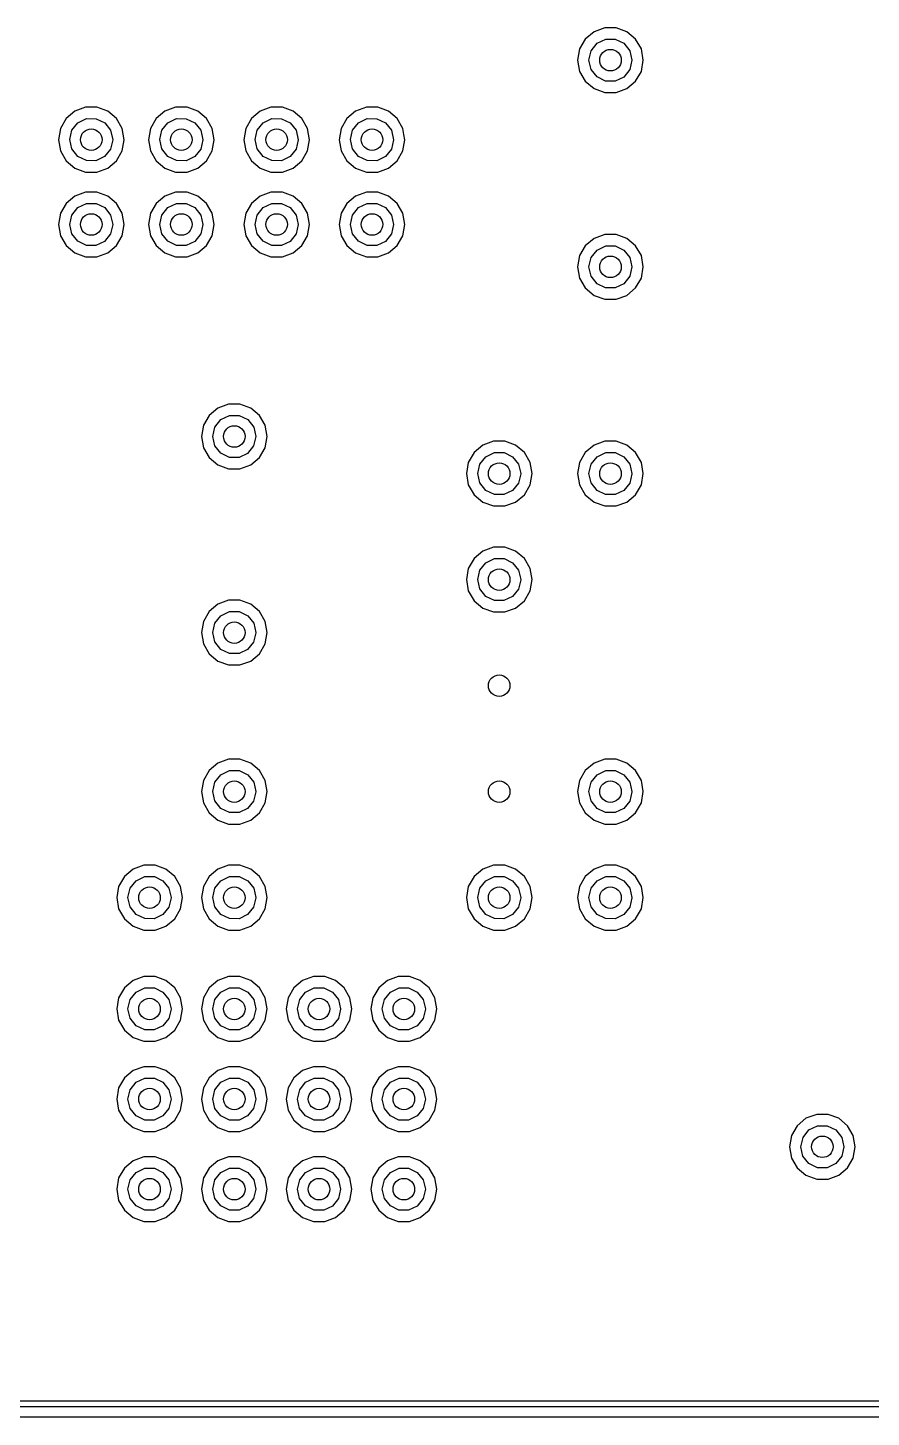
# Model space of a CAD drawing. Extents: x 2.01 to 4.77, y -4.11 to -1.35.
# Drawn here: x 4.179 to 4.493, y -4.112 to -3.596 of the extents above; entities that cross this region are included whole.
import ezdxf

# ---------------------------------------------------------------- set-up
doc = ezdxf.new("R2010")
doc.units = 0
doc.header["$MEASUREMENT"] = 0
doc.layers.add('BLACK', color=7, linetype='CONTINUOUS')

msp = doc.modelspace()

# ---------------------------------------------------------------- linework, layer by layer
at = {"layer": 'BLACK', "linetype": 'CONTINUOUS'}
for p, q in [((4.39355, -3.59625), (4.38957, -3.5977)), ((4.39779, -3.59625), (4.39355, -3.59625)), ((4.40177, -3.5977), (4.39779, -3.59625)), ((4.38632, -3.60042), (4.3842, -3.60409)), ((4.38957, -3.5977), (4.38632, -3.60042)), ((4.39069, -3.60201), (4.3939, -3.60047)), ((4.3939, -3.60047), (4.39746, -3.60047)), ((4.39746, -3.60047), (4.40066, -3.60202)), ((4.40502, -3.60042), (4.40177, -3.5977)), ((4.40714, -3.60409), (4.40502, -3.60042)), ((4.3842, -3.60409), (4.38346, -3.60827)), ((4.38767, -3.60825), (4.38847, -3.60479)), ((4.38847, -3.60479), (4.39069, -3.60201)), ((4.40066, -3.60202), (4.40288, -3.6048)), ((4.40288, -3.6048), (4.40367, -3.60827)), ((4.40787, -3.60827), (4.40714, -3.60409)), ((4.38346, -3.60827), (4.3842, -3.61244)), ((4.38845, -3.61172), (4.38767, -3.60825)), ((4.39067, -3.61451), (4.38845, -3.61172)), ((4.40287, -3.61176), (4.40064, -3.61454)), ((4.40367, -3.6083), (4.40287, -3.61176)), ((4.40367, -3.60827), (4.40367, -3.6083)), ((4.40714, -3.61244), (4.40787, -3.60827)), ((4.3842, -3.61244), (4.38632, -3.61611)), ((4.38632, -3.61611), (4.38957, -3.61884)), ((4.39387, -3.61606), (4.39067, -3.61451)), ((4.39743, -3.61607), (4.39387, -3.61606)), ((4.40064, -3.61454), (4.39743, -3.61607)), ((4.40177, -3.61884), (4.40502, -3.61611)), ((4.40502, -3.61611), (4.40714, -3.61244)), ((4.38957, -3.61884), (4.39355, -3.62029)), ((4.39355, -3.62029), (4.39779, -3.62029)), ((4.39779, -3.62029), (4.40177, -3.61884)), ((4.19665, -3.62723), (4.19341, -3.62995)), ((4.20064, -3.62578), (4.19665, -3.62723)), ((4.20488, -3.62578), (4.20064, -3.62578)), ((4.20886, -3.62723), (4.20488, -3.62578)), ((4.21211, -3.62995), (4.20886, -3.62723)), ((4.23012, -3.62723), (4.22687, -3.62995)), ((4.2341, -3.62578), (4.23012, -3.62723)), ((4.23834, -3.62578), (4.2341, -3.62578)), ((4.24232, -3.62723), (4.23834, -3.62578)), ((4.24557, -3.62995), (4.24232, -3.62723)), ((4.26555, -3.62723), (4.2623, -3.62995)), ((4.26953, -3.62578), (4.26555, -3.62723)), ((4.27377, -3.62578), (4.26953, -3.62578)), ((4.27776, -3.62723), (4.27377, -3.62578)), ((4.281, -3.62995), (4.27776, -3.62723)), ((4.30098, -3.62723), (4.29774, -3.62995)), ((4.30497, -3.62578), (4.30098, -3.62723)), ((4.30921, -3.62578), (4.30497, -3.62578)), ((4.31319, -3.62723), (4.30921, -3.62578)), ((4.31644, -3.62995), (4.31319, -3.62723)), ((4.19341, -3.62995), (4.19129, -3.63362)), ((4.19555, -3.63431), (4.19778, -3.63153)), ((4.19778, -3.63153), (4.20098, -3.62999)), ((4.20098, -3.62999), (4.20454, -3.63)), ((4.20454, -3.63), (4.20775, -3.63154)), ((4.20775, -3.63154), (4.20996, -3.63433)), ((4.21422, -3.63362), (4.21211, -3.62995)), ((4.22687, -3.62995), (4.22475, -3.63362)), ((4.22902, -3.63431), (4.23124, -3.63153)), ((4.23124, -3.63153), (4.23445, -3.62999)), ((4.23445, -3.62999), (4.23801, -3.63)), ((4.23801, -3.63), (4.24121, -3.63154)), ((4.24121, -3.63154), (4.24343, -3.63433)), ((4.24769, -3.63362), (4.24557, -3.62995)), ((4.2623, -3.62995), (4.26018, -3.63362)), ((4.26445, -3.63431), (4.26667, -3.63153)), ((4.26667, -3.63153), (4.26988, -3.62999)), ((4.26988, -3.62999), (4.27344, -3.63)), ((4.27344, -3.63), (4.27664, -3.63154)), ((4.27664, -3.63154), (4.27886, -3.63433)), ((4.28312, -3.63362), (4.281, -3.62995)), ((4.29774, -3.62995), (4.29562, -3.63362)), ((4.29988, -3.63431), (4.30211, -3.63153)), ((4.30211, -3.63153), (4.30531, -3.62999)), ((4.30531, -3.62999), (4.30887, -3.63)), ((4.30887, -3.63), (4.31208, -3.63154)), ((4.31208, -3.63154), (4.3143, -3.63433)), ((4.31856, -3.63362), (4.31644, -3.62995)), ((4.19129, -3.63362), (4.19055, -3.6378)), ((4.19476, -3.63778), (4.19555, -3.63431)), ((4.20996, -3.63433), (4.21076, -3.6378)), ((4.21496, -3.6378), (4.21422, -3.63362)), ((4.22475, -3.63362), (4.22402, -3.6378)), ((4.22822, -3.63778), (4.22902, -3.63431)), ((4.24343, -3.63433), (4.24422, -3.6378)), ((4.24843, -3.6378), (4.24769, -3.63362)), ((4.26018, -3.63362), (4.25945, -3.6378)), ((4.26365, -3.63778), (4.26445, -3.63431)), ((4.27886, -3.63433), (4.27965, -3.6378)), ((4.28386, -3.6378), (4.28312, -3.63362)), ((4.29562, -3.63362), (4.29488, -3.6378)), ((4.29909, -3.63778), (4.29988, -3.63431)), ((4.3143, -3.63433), (4.31509, -3.6378)), ((4.31894, -3.63583), (4.31856, -3.63362)), ((4.31929, -3.6378), (4.31894, -3.63583)), ((4.19055, -3.6378), (4.19129, -3.64197)), ((4.19129, -3.64197), (4.19341, -3.64564)), ((4.19554, -3.64125), (4.19476, -3.63778)), ((4.19775, -3.64404), (4.19554, -3.64125)), ((4.20995, -3.64129), (4.20773, -3.64406)), ((4.21076, -3.63782), (4.20995, -3.64129)), ((4.21076, -3.6378), (4.21076, -3.63782)), ((4.21211, -3.64564), (4.21422, -3.64197)), ((4.21422, -3.64197), (4.21496, -3.6378)), ((4.22402, -3.6378), (4.22475, -3.64197)), ((4.22475, -3.64197), (4.22687, -3.64564)), ((4.22901, -3.64125), (4.22822, -3.63778)), ((4.23122, -3.64404), (4.22901, -3.64125)), ((4.24342, -3.64129), (4.24119, -3.64406)), ((4.24422, -3.63782), (4.24342, -3.64129)), ((4.24422, -3.6378), (4.24422, -3.63782)), ((4.24557, -3.64564), (4.24769, -3.64197)), ((4.24769, -3.64197), (4.24843, -3.6378)), ((4.25945, -3.6378), (4.26018, -3.64197)), ((4.26018, -3.64197), (4.2623, -3.64564)), ((4.26444, -3.64125), (4.26365, -3.63778)), ((4.26665, -3.64404), (4.26444, -3.64125)), ((4.27885, -3.64129), (4.27662, -3.64406)), ((4.27965, -3.63782), (4.27885, -3.64129)), ((4.27965, -3.6378), (4.27965, -3.63782)), ((4.281, -3.64564), (4.28312, -3.64197)), ((4.28312, -3.64197), (4.28386, -3.6378)), ((4.29488, -3.6378), (4.29562, -3.64197)), ((4.29562, -3.64197), (4.29774, -3.64564)), ((4.29987, -3.64125), (4.29909, -3.63778)), ((4.30208, -3.64404), (4.29987, -3.64125)), ((4.31428, -3.64129), (4.31206, -3.64406)), ((4.31509, -3.63782), (4.31428, -3.64129)), ((4.31509, -3.6378), (4.31509, -3.63782)), ((4.31644, -3.64564), (4.31856, -3.64197)), ((4.31856, -3.64197), (4.31929, -3.6378)), ((4.19341, -3.64564), (4.19665, -3.64837)), ((4.20096, -3.64559), (4.19775, -3.64404)), ((4.20451, -3.6456), (4.20096, -3.64559)), ((4.20773, -3.64406), (4.20451, -3.6456)), ((4.20886, -3.64837), (4.21211, -3.64564)), ((4.22687, -3.64564), (4.23012, -3.64837)), ((4.23442, -3.64559), (4.23122, -3.64404)), ((4.23798, -3.6456), (4.23442, -3.64559)), ((4.24119, -3.64406), (4.23798, -3.6456)), ((4.24232, -3.64837), (4.24557, -3.64564)), ((4.2623, -3.64564), (4.26555, -3.64837)), ((4.26985, -3.64559), (4.26665, -3.64404)), ((4.27341, -3.6456), (4.26985, -3.64559)), ((4.27662, -3.64406), (4.27341, -3.6456)), ((4.27776, -3.64837), (4.281, -3.64564)), ((4.29774, -3.64564), (4.30098, -3.64837)), ((4.30529, -3.64559), (4.30208, -3.64404)), ((4.30885, -3.6456), (4.30529, -3.64559)), ((4.31206, -3.64406), (4.30885, -3.6456)), ((4.31319, -3.64837), (4.31644, -3.64564)), ((4.19665, -3.64837), (4.20064, -3.64981)), ((4.20064, -3.64981), (4.20488, -3.64981)), ((4.20488, -3.64981), (4.20886, -3.64837)), ((4.23012, -3.64837), (4.2341, -3.64981)), ((4.2341, -3.64981), (4.23834, -3.64981)), ((4.23834, -3.64981), (4.24232, -3.64837)), ((4.26555, -3.64837), (4.26953, -3.64981)), ((4.26953, -3.64981), (4.27377, -3.64981)), ((4.27377, -3.64981), (4.27776, -3.64837)), ((4.30098, -3.64837), (4.30497, -3.64981)), ((4.30497, -3.64981), (4.30921, -3.64981)), ((4.30921, -3.64981), (4.31319, -3.64837)), ((4.20064, -3.65727), (4.19665, -3.65872)), ((4.20488, -3.65727), (4.20064, -3.65727)), ((4.20886, -3.65872), (4.20488, -3.65727)), ((4.2341, -3.65727), (4.23012, -3.65872)), ((4.23834, -3.65727), (4.2341, -3.65727)), ((4.24232, -3.65872), (4.23834, -3.65727)), ((4.26953, -3.65727), (4.26555, -3.65872)), ((4.27377, -3.65727), (4.26953, -3.65727)), ((4.27776, -3.65872), (4.27377, -3.65727)), ((4.30497, -3.65727), (4.30098, -3.65872)), ((4.30921, -3.65727), (4.30497, -3.65727)), ((4.31319, -3.65872), (4.30921, -3.65727)), ((4.19341, -3.66145), (4.19129, -3.66512)), ((4.19665, -3.65872), (4.19341, -3.66145)), ((4.19555, -3.66581), (4.19778, -3.66303)), ((4.19778, -3.66303), (4.20098, -3.66149)), ((4.20098, -3.66149), (4.20454, -3.66149)), ((4.20454, -3.66149), (4.20775, -3.66304)), ((4.20775, -3.66304), (4.20996, -3.66582)), ((4.21211, -3.66145), (4.20886, -3.65872)), ((4.21422, -3.66512), (4.21211, -3.66145)), ((4.22687, -3.66145), (4.22475, -3.66512)), ((4.23012, -3.65872), (4.22687, -3.66145)), ((4.22902, -3.66581), (4.23124, -3.66303)), ((4.23124, -3.66303), (4.23445, -3.66149)), ((4.23445, -3.66149), (4.23801, -3.66149)), ((4.23801, -3.66149), (4.24121, -3.66304)), ((4.24121, -3.66304), (4.24343, -3.66582)), ((4.24557, -3.66145), (4.24232, -3.65872)), ((4.24769, -3.66512), (4.24557, -3.66145)), ((4.2623, -3.66145), (4.26018, -3.66512)), ((4.26555, -3.65872), (4.2623, -3.66145)), ((4.26445, -3.66581), (4.26667, -3.66303)), ((4.26667, -3.66303), (4.26988, -3.66149)), ((4.26988, -3.66149), (4.27344, -3.66149)), ((4.27344, -3.66149), (4.27664, -3.66304)), ((4.27664, -3.66304), (4.27886, -3.66582)), ((4.281, -3.66145), (4.27776, -3.65872)), ((4.28312, -3.66512), (4.281, -3.66145)), ((4.29774, -3.66145), (4.29562, -3.66512)), ((4.30098, -3.65872), (4.29774, -3.66145)), ((4.29988, -3.66581), (4.30211, -3.66303)), ((4.30211, -3.66303), (4.30531, -3.66149)), ((4.30531, -3.66149), (4.30887, -3.66149)), ((4.30887, -3.66149), (4.31208, -3.66304)), ((4.31208, -3.66304), (4.3143, -3.66582)), ((4.31644, -3.66145), (4.31319, -3.65872)), ((4.31856, -3.66512), (4.31644, -3.66145)), ((4.19129, -3.66512), (4.19055, -3.66929)), ((4.19476, -3.66928), (4.19555, -3.66581)), ((4.20996, -3.66582), (4.21076, -3.66929)), ((4.21496, -3.66929), (4.21422, -3.66512)), ((4.22475, -3.66512), (4.22402, -3.66929)), ((4.22822, -3.66928), (4.22902, -3.66581)), ((4.24343, -3.66582), (4.24422, -3.66929)), ((4.24843, -3.66929), (4.24769, -3.66512)), ((4.26018, -3.66512), (4.25945, -3.66929)), ((4.26365, -3.66928), (4.26445, -3.66581)), ((4.27886, -3.66582), (4.27965, -3.66929)), ((4.28386, -3.66929), (4.28312, -3.66512)), ((4.29562, -3.66512), (4.29488, -3.66929)), ((4.29909, -3.66928), (4.29988, -3.66581)), ((4.3143, -3.66582), (4.31509, -3.66929)), ((4.31929, -3.66929), (4.31856, -3.66512)), ((4.19055, -3.66929), (4.19129, -3.67347)), ((4.19129, -3.67347), (4.19341, -3.67714)), ((4.19554, -3.67275), (4.19476, -3.66928)), ((4.19775, -3.67553), (4.19554, -3.67275)), ((4.20995, -3.67279), (4.20773, -3.67556)), ((4.21076, -3.66932), (4.20995, -3.67279)), ((4.21076, -3.66929), (4.21076, -3.66932)), ((4.21211, -3.67714), (4.21422, -3.67347)), ((4.21422, -3.67347), (4.21496, -3.66929)), ((4.22402, -3.66929), (4.22475, -3.67347)), ((4.22475, -3.67347), (4.22687, -3.67714)), ((4.22901, -3.67275), (4.22822, -3.66928)), ((4.23122, -3.67553), (4.22901, -3.67275)), ((4.24342, -3.67279), (4.24119, -3.67556)), ((4.24422, -3.66932), (4.24342, -3.67279)), ((4.24422, -3.66929), (4.24422, -3.66932)), ((4.24557, -3.67714), (4.24769, -3.67347)), ((4.24769, -3.67347), (4.24843, -3.66929)), ((4.25945, -3.66929), (4.26018, -3.67347)), ((4.26018, -3.67347), (4.2623, -3.67714)), ((4.26444, -3.67275), (4.26365, -3.66928)), ((4.26665, -3.67553), (4.26444, -3.67275)), ((4.27885, -3.67279), (4.27662, -3.67556)), ((4.27965, -3.66932), (4.27885, -3.67279)), ((4.27965, -3.66929), (4.27965, -3.66932)), ((4.281, -3.67714), (4.28312, -3.67347)), ((4.28312, -3.67347), (4.28386, -3.66929)), ((4.29488, -3.66929), (4.29562, -3.67347)), ((4.29562, -3.67347), (4.29774, -3.67714)), ((4.29987, -3.67275), (4.29909, -3.66928)), ((4.30208, -3.67553), (4.29987, -3.67275)), ((4.31428, -3.67279), (4.31206, -3.67556)), ((4.31509, -3.66932), (4.31428, -3.67279)), ((4.31509, -3.66929), (4.31509, -3.66932)), ((4.31644, -3.67714), (4.31856, -3.67347)), ((4.31856, -3.67347), (4.31929, -3.66929)), ((4.39355, -3.67302), (4.38957, -3.67447)), ((4.39779, -3.67302), (4.39355, -3.67302)), ((4.40177, -3.67447), (4.39779, -3.67302)), ((4.19341, -3.67714), (4.19665, -3.67986)), ((4.20096, -3.67709), (4.19775, -3.67553)), ((4.20451, -3.6771), (4.20096, -3.67709)), ((4.20773, -3.67556), (4.20451, -3.6771)), ((4.20886, -3.67986), (4.21211, -3.67714)), ((4.22687, -3.67714), (4.23012, -3.67986)), ((4.23442, -3.67709), (4.23122, -3.67553)), ((4.23798, -3.6771), (4.23442, -3.67709)), ((4.24119, -3.67556), (4.23798, -3.6771)), ((4.24232, -3.67986), (4.24557, -3.67714)), ((4.2623, -3.67714), (4.26555, -3.67986)), ((4.26985, -3.67709), (4.26665, -3.67553)), ((4.27341, -3.6771), (4.26985, -3.67709)), ((4.27662, -3.67556), (4.27341, -3.6771)), ((4.27776, -3.67986), (4.281, -3.67714)), ((4.29774, -3.67714), (4.30098, -3.67986)), ((4.30529, -3.67709), (4.30208, -3.67553)), ((4.30885, -3.6771), (4.30529, -3.67709)), ((4.31206, -3.67556), (4.30885, -3.6771)), ((4.31319, -3.67986), (4.31644, -3.67714)), ((4.38632, -3.67719), (4.3842, -3.68086)), ((4.38957, -3.67447), (4.38632, -3.67719)), ((4.38847, -3.68156), (4.39069, -3.67878)), ((4.39069, -3.67878), (4.3939, -3.67724)), ((4.3939, -3.67724), (4.39746, -3.67724)), ((4.39746, -3.67724), (4.40066, -3.67879)), ((4.40066, -3.67879), (4.40288, -3.68157)), ((4.40502, -3.67719), (4.40177, -3.67447)), ((4.40714, -3.68086), (4.40502, -3.67719)), ((4.19665, -3.67986), (4.20064, -3.68131)), ((4.20064, -3.68131), (4.20488, -3.68131)), ((4.20488, -3.68131), (4.20886, -3.67986)), ((4.23012, -3.67986), (4.2341, -3.68131)), ((4.2341, -3.68131), (4.23834, -3.68131)), ((4.23834, -3.68131), (4.24232, -3.67986)), ((4.26555, -3.67986), (4.26953, -3.68131)), ((4.26953, -3.68131), (4.27377, -3.68131)), ((4.27377, -3.68131), (4.27776, -3.67986)), ((4.30098, -3.67986), (4.30497, -3.68131)), ((4.30497, -3.68131), (4.30921, -3.68131)), ((4.30921, -3.68131), (4.31319, -3.67986)), ((4.3842, -3.68086), (4.38346, -3.68504)), ((4.38767, -3.68503), (4.38847, -3.68156)), ((4.40288, -3.68157), (4.40367, -3.68504)), ((4.40787, -3.68504), (4.40714, -3.68086)), ((4.38346, -3.68504), (4.3842, -3.68921)), ((4.3842, -3.68921), (4.38632, -3.69288)), ((4.38845, -3.6885), (4.38767, -3.68503)), ((4.39067, -3.69128), (4.38845, -3.6885)), ((4.40287, -3.68853), (4.40064, -3.69131)), ((4.40367, -3.68507), (4.40287, -3.68853)), ((4.40367, -3.68504), (4.40367, -3.68507)), ((4.40502, -3.69288), (4.40714, -3.68921)), ((4.40714, -3.68921), (4.40787, -3.68504)), ((4.38632, -3.69288), (4.38957, -3.69561)), ((4.39387, -3.69283), (4.39067, -3.69128)), ((4.39743, -3.69284), (4.39387, -3.69283)), ((4.40064, -3.69131), (4.39743, -3.69284)), ((4.40177, -3.69561), (4.40502, -3.69288)), ((4.38957, -3.69561), (4.39355, -3.69706)), ((4.39355, -3.69706), (4.39779, -3.69706)), ((4.39779, -3.69706), (4.40177, -3.69561)), ((4.24656, -3.74019), (4.24444, -3.74386)), ((4.2498, -3.73746), (4.24656, -3.74019)), ((4.25379, -3.73601), (4.2498, -3.73746)), ((4.25093, -3.74177), (4.25413, -3.74023)), ((4.25802, -3.73601), (4.25379, -3.73601)), ((4.25413, -3.74023), (4.25769, -3.74023)), ((4.25769, -3.74023), (4.2609, -3.74178)), ((4.26201, -3.73746), (4.25802, -3.73601)), ((4.26526, -3.74019), (4.26201, -3.73746)), ((4.26737, -3.74386), (4.26526, -3.74019)), ((4.24444, -3.74386), (4.2437, -3.74803)), ((4.24791, -3.74802), (4.2487, -3.74455)), ((4.2487, -3.74455), (4.25093, -3.74177)), ((4.2609, -3.74178), (4.26311, -3.74456)), ((4.26311, -3.74456), (4.26391, -3.74803)), ((4.26811, -3.74803), (4.26737, -3.74386)), ((4.2437, -3.74803), (4.24444, -3.75221)), ((4.24869, -3.75149), (4.24791, -3.74802)), ((4.26391, -3.74806), (4.2631, -3.75153)), ((4.26391, -3.74803), (4.26391, -3.74806)), ((4.26737, -3.75221), (4.26811, -3.74803)), ((4.34823, -3.75124), (4.34498, -3.75397)), ((4.35221, -3.74979), (4.34823, -3.75124)), ((4.35645, -3.74979), (4.35221, -3.74979)), ((4.36043, -3.75124), (4.35645, -3.74979)), ((4.36368, -3.75397), (4.36043, -3.75124)), ((4.38957, -3.75124), (4.38632, -3.75397)), ((4.39355, -3.74979), (4.38957, -3.75124)), ((4.39779, -3.74979), (4.39355, -3.74979)), ((4.40177, -3.75124), (4.39779, -3.74979)), ((4.40502, -3.75397), (4.40177, -3.75124)), ((4.24444, -3.75221), (4.24656, -3.75588)), ((4.24656, -3.75588), (4.2498, -3.7586)), ((4.2509, -3.75427), (4.24869, -3.75149)), ((4.25411, -3.75583), (4.2509, -3.75427)), ((4.25766, -3.75584), (4.25411, -3.75583)), ((4.26087, -3.7543), (4.25766, -3.75584)), ((4.2631, -3.75153), (4.26087, -3.7543)), ((4.26201, -3.7586), (4.26526, -3.75588)), ((4.26526, -3.75588), (4.26737, -3.75221)), ((4.34498, -3.75397), (4.34286, -3.75764)), ((4.34713, -3.75833), (4.34935, -3.75555)), ((4.34935, -3.75555), (4.35256, -3.75401)), ((4.35256, -3.75401), (4.35612, -3.75401)), ((4.35612, -3.75401), (4.35932, -3.75556)), ((4.35932, -3.75556), (4.36154, -3.75834)), ((4.3658, -3.75764), (4.36368, -3.75397)), ((4.38632, -3.75397), (4.3842, -3.75764)), ((4.38847, -3.75833), (4.39069, -3.75555)), ((4.39069, -3.75555), (4.3939, -3.75401)), ((4.3939, -3.75401), (4.39746, -3.75401)), ((4.39746, -3.75401), (4.40066, -3.75556)), ((4.40066, -3.75556), (4.40288, -3.75834)), ((4.40714, -3.75764), (4.40502, -3.75397)), ((4.2498, -3.7586), (4.25379, -3.76005)), ((4.25379, -3.76005), (4.25802, -3.76005)), ((4.25802, -3.76005), (4.26201, -3.7586)), ((4.34286, -3.75764), (4.34213, -3.76181)), ((4.34633, -3.7618), (4.34713, -3.75833)), ((4.36154, -3.75834), (4.36233, -3.76181)), ((4.36654, -3.76181), (4.3658, -3.75764)), ((4.3842, -3.75764), (4.38346, -3.76181)), ((4.38767, -3.7618), (4.38847, -3.75833)), ((4.40288, -3.75834), (4.40367, -3.76181)), ((4.40787, -3.76181), (4.40714, -3.75764)), ((4.34213, -3.76181), (4.34286, -3.76599)), ((4.34286, -3.76599), (4.34498, -3.76966)), ((4.34712, -3.76527), (4.34633, -3.7618)), ((4.34933, -3.76805), (4.34712, -3.76527)), ((4.36153, -3.76531), (4.3593, -3.76808)), ((4.36233, -3.76184), (4.36153, -3.76531)), ((4.36233, -3.76181), (4.36233, -3.76184)), ((4.36368, -3.76966), (4.3658, -3.76599)), ((4.3658, -3.76599), (4.36654, -3.76181)), ((4.38346, -3.76181), (4.3842, -3.76599)), ((4.3842, -3.76599), (4.38632, -3.76966)), ((4.38845, -3.76527), (4.38767, -3.7618)), ((4.39067, -3.76805), (4.38845, -3.76527)), ((4.40287, -3.76531), (4.40064, -3.76808)), ((4.40367, -3.76184), (4.40287, -3.76531)), ((4.40367, -3.76181), (4.40367, -3.76184)), ((4.40502, -3.76966), (4.40714, -3.76599)), ((4.40714, -3.76599), (4.40787, -3.76181)), ((4.34498, -3.76966), (4.34823, -3.77238)), ((4.35253, -3.76961), (4.34933, -3.76805)), ((4.35609, -3.76962), (4.35253, -3.76961)), ((4.3593, -3.76808), (4.35609, -3.76962)), ((4.36043, -3.77238), (4.36368, -3.76966)), ((4.38632, -3.76966), (4.38957, -3.77238)), ((4.39387, -3.76961), (4.39067, -3.76805)), ((4.39743, -3.76962), (4.39387, -3.76961)), ((4.40064, -3.76808), (4.39743, -3.76962)), ((4.40177, -3.77238), (4.40502, -3.76966)), ((4.34823, -3.77238), (4.35221, -3.77383)), ((4.35221, -3.77383), (4.35645, -3.77383)), ((4.35645, -3.77383), (4.36043, -3.77238)), ((4.38957, -3.77238), (4.39355, -3.77383)), ((4.39355, -3.77383), (4.39779, -3.77383)), ((4.39779, -3.77383), (4.40177, -3.77238)), ((4.34823, -3.79061), (4.34498, -3.79334)), ((4.35221, -3.78916), (4.34823, -3.79061)), ((4.35645, -3.78916), (4.35221, -3.78916)), ((4.36043, -3.79061), (4.35645, -3.78916)), ((4.36368, -3.79334), (4.36043, -3.79061)), ((4.34286, -3.79701), (4.34213, -3.80118)), ((4.34498, -3.79334), (4.34286, -3.79701)), ((4.34713, -3.7977), (4.34935, -3.79492)), ((4.34935, -3.79492), (4.35256, -3.79338)), ((4.35256, -3.79338), (4.35612, -3.79338)), ((4.35612, -3.79338), (4.35932, -3.79493)), ((4.35932, -3.79493), (4.36154, -3.79771)), ((4.3658, -3.79701), (4.36368, -3.79334)), ((4.36654, -3.80118), (4.3658, -3.79701)), ((4.34213, -3.80118), (4.34286, -3.80536)), ((4.34633, -3.80117), (4.34713, -3.7977)), ((4.34712, -3.80464), (4.34633, -3.80117)), ((4.36233, -3.80121), (4.36153, -3.80468)), ((4.36154, -3.79771), (4.36233, -3.80118)), ((4.36233, -3.80118), (4.36233, -3.80121)), ((4.3658, -3.80536), (4.36654, -3.80118)), ((4.34286, -3.80536), (4.34498, -3.80903)), ((4.34933, -3.80742), (4.34712, -3.80464)), ((4.35253, -3.80898), (4.34933, -3.80742)), ((4.3593, -3.80745), (4.35609, -3.80899)), ((4.36153, -3.80468), (4.3593, -3.80745)), ((4.36368, -3.80903), (4.3658, -3.80536)), ((4.24656, -3.81302), (4.24444, -3.81669)), ((4.2498, -3.8103), (4.24656, -3.81302)), ((4.25379, -3.80885), (4.2498, -3.8103)), ((4.25093, -3.81461), (4.25413, -3.81306)), ((4.25802, -3.80885), (4.25379, -3.80885)), ((4.25413, -3.81306), (4.25769, -3.81307)), ((4.25769, -3.81307), (4.2609, -3.81461)), ((4.26201, -3.8103), (4.25802, -3.80885)), ((4.26526, -3.81302), (4.26201, -3.8103)), ((4.26737, -3.81669), (4.26526, -3.81302)), ((4.34498, -3.80903), (4.34823, -3.81175)), ((4.34823, -3.81175), (4.35221, -3.8132)), ((4.35609, -3.80899), (4.35253, -3.80898)), ((4.35645, -3.8132), (4.36043, -3.81175)), ((4.36043, -3.81175), (4.36368, -3.80903)), ((4.24444, -3.81669), (4.2437, -3.82087)), ((4.24791, -3.82085), (4.2487, -3.81738)), ((4.2487, -3.81738), (4.25093, -3.81461)), ((4.2609, -3.81461), (4.26311, -3.8174)), ((4.26311, -3.8174), (4.26391, -3.82087)), ((4.26811, -3.82087), (4.26737, -3.81669)), ((4.35221, -3.8132), (4.35645, -3.8132)), ((4.2437, -3.82087), (4.24444, -3.82504)), ((4.24869, -3.82432), (4.24791, -3.82085)), ((4.26391, -3.82089), (4.2631, -3.82436)), ((4.26391, -3.82087), (4.26391, -3.82089)), ((4.26737, -3.82504), (4.26811, -3.82087)), ((4.24444, -3.82504), (4.24656, -3.82871)), ((4.2509, -3.82711), (4.24869, -3.82432)), ((4.25411, -3.82866), (4.2509, -3.82711)), ((4.26087, -3.82714), (4.25766, -3.82867)), ((4.2631, -3.82436), (4.26087, -3.82714)), ((4.26526, -3.82871), (4.26737, -3.82504)), ((4.24656, -3.82871), (4.2498, -3.83144)), ((4.2498, -3.83144), (4.25379, -3.83289)), ((4.25379, -3.83289), (4.25802, -3.83289)), ((4.25766, -3.82867), (4.25411, -3.82866)), ((4.25802, -3.83289), (4.26201, -3.83144)), ((4.26201, -3.83144), (4.26526, -3.82871)), ((4.2498, -3.86935), (4.24656, -3.87208)), ((4.25379, -3.8679), (4.2498, -3.86935)), ((4.25802, -3.8679), (4.25379, -3.8679)), ((4.26201, -3.86935), (4.25802, -3.8679)), ((4.26526, -3.87208), (4.26201, -3.86935)), ((4.38957, -3.86935), (4.38632, -3.87208)), ((4.39355, -3.8679), (4.38957, -3.86935)), ((4.39779, -3.8679), (4.39355, -3.8679)), ((4.40177, -3.86935), (4.39779, -3.8679)), ((4.40502, -3.87208), (4.40177, -3.86935)), ((4.24656, -3.87208), (4.24444, -3.87575)), ((4.2487, -3.87644), (4.25093, -3.87366)), ((4.25093, -3.87366), (4.25413, -3.87212)), ((4.25413, -3.87212), (4.25769, -3.87212)), ((4.25769, -3.87212), (4.2609, -3.87367)), ((4.2609, -3.87367), (4.26311, -3.87645)), ((4.26737, -3.87575), (4.26526, -3.87208)), ((4.38632, -3.87208), (4.3842, -3.87575)), ((4.38847, -3.87644), (4.39069, -3.87366)), ((4.39069, -3.87366), (4.3939, -3.87212)), ((4.3939, -3.87212), (4.39746, -3.87212)), ((4.39746, -3.87212), (4.40066, -3.87367)), ((4.40066, -3.87367), (4.40288, -3.87645)), ((4.40714, -3.87575), (4.40502, -3.87208)), ((4.24444, -3.87575), (4.2437, -3.87992)), ((4.2437, -3.87992), (4.24444, -3.8841)), ((4.24791, -3.87991), (4.2487, -3.87644)), ((4.24869, -3.88338), (4.24791, -3.87991)), ((4.26391, -3.87995), (4.2631, -3.88342)), ((4.26311, -3.87645), (4.26391, -3.87992)), ((4.26391, -3.87992), (4.26391, -3.87995)), ((4.26811, -3.87992), (4.26737, -3.87575)), ((4.26737, -3.8841), (4.26811, -3.87992)), ((4.3842, -3.87575), (4.38346, -3.87992)), ((4.38346, -3.87992), (4.3842, -3.8841)), ((4.38767, -3.87991), (4.38847, -3.87644)), ((4.38845, -3.88338), (4.38767, -3.87991)), ((4.40367, -3.87995), (4.40287, -3.88342)), ((4.40288, -3.87645), (4.40367, -3.87992)), ((4.40367, -3.87992), (4.40367, -3.87995)), ((4.40787, -3.87992), (4.40714, -3.87575)), ((4.40714, -3.8841), (4.40787, -3.87992)), ((4.24444, -3.8841), (4.24656, -3.88777)), ((4.2509, -3.88616), (4.24869, -3.88338)), ((4.2631, -3.88342), (4.26087, -3.88619)), ((4.26526, -3.88777), (4.26737, -3.8841)), ((4.3842, -3.8841), (4.38632, -3.88777)), ((4.39067, -3.88616), (4.38845, -3.88338)), ((4.40287, -3.88342), (4.40064, -3.88619)), ((4.40502, -3.88777), (4.40714, -3.8841)), ((4.24656, -3.88777), (4.2498, -3.89049)), ((4.2498, -3.89049), (4.25379, -3.89194)), ((4.25411, -3.88772), (4.2509, -3.88616)), ((4.25766, -3.88773), (4.25411, -3.88772)), ((4.26087, -3.88619), (4.25766, -3.88773)), ((4.25802, -3.89194), (4.26201, -3.89049)), ((4.26201, -3.89049), (4.26526, -3.88777)), ((4.38632, -3.88777), (4.38957, -3.89049)), ((4.38957, -3.89049), (4.39355, -3.89194)), ((4.39387, -3.88772), (4.39067, -3.88616)), ((4.39743, -3.88773), (4.39387, -3.88772)), ((4.40064, -3.88619), (4.39743, -3.88773)), ((4.39779, -3.89194), (4.40177, -3.89049)), ((4.40177, -3.89049), (4.40502, -3.88777)), ((4.25379, -3.89194), (4.25802, -3.89194)), ((4.39355, -3.89194), (4.39779, -3.89194)), ((4.21831, -3.90872), (4.21506, -3.91145)), ((4.22229, -3.90727), (4.21831, -3.90872)), ((4.22653, -3.90727), (4.22229, -3.90727)), ((4.23051, -3.90872), (4.22653, -3.90727)), ((4.23376, -3.91145), (4.23051, -3.90872)), ((4.2498, -3.90872), (4.24656, -3.91145)), ((4.25379, -3.90727), (4.2498, -3.90872)), ((4.25802, -3.90727), (4.25379, -3.90727)), ((4.26201, -3.90872), (4.25802, -3.90727)), ((4.26526, -3.91145), (4.26201, -3.90872)), ((4.34823, -3.90872), (4.34498, -3.91145)), ((4.35221, -3.90727), (4.34823, -3.90872)), ((4.35645, -3.90727), (4.35221, -3.90727)), ((4.36043, -3.90872), (4.35645, -3.90727)), ((4.36368, -3.91145), (4.36043, -3.90872)), ((4.38957, -3.90872), (4.38632, -3.91145)), ((4.39355, -3.90727), (4.38957, -3.90872)), ((4.39779, -3.90727), (4.39355, -3.90727)), ((4.40177, -3.90872), (4.39779, -3.90727)), ((4.40502, -3.91145), (4.40177, -3.90872)), ((4.21294, -3.91512), (4.2122, -3.91929)), ((4.21506, -3.91145), (4.21294, -3.91512)), ((4.21641, -3.91928), (4.21721, -3.91581)), ((4.21721, -3.91581), (4.21943, -3.91303)), ((4.21943, -3.91303), (4.22264, -3.91149)), ((4.22264, -3.91149), (4.2262, -3.91149)), ((4.2262, -3.91149), (4.2294, -3.91304)), ((4.2294, -3.91304), (4.23162, -3.91582)), ((4.23162, -3.91582), (4.23241, -3.91929)), ((4.23588, -3.91512), (4.23376, -3.91145)), ((4.23661, -3.91929), (4.23588, -3.91512)), ((4.24444, -3.91512), (4.2437, -3.91929)), ((4.24656, -3.91145), (4.24444, -3.91512)), ((4.24791, -3.91928), (4.2487, -3.91581)), ((4.2487, -3.91581), (4.25093, -3.91303)), ((4.25093, -3.91303), (4.25413, -3.91149)), ((4.25413, -3.91149), (4.25769, -3.91149)), ((4.25769, -3.91149), (4.2609, -3.91304)), ((4.2609, -3.91304), (4.26311, -3.91582)), ((4.26311, -3.91582), (4.26391, -3.91929)), ((4.26737, -3.91512), (4.26526, -3.91145)), ((4.26811, -3.91929), (4.26737, -3.91512)), ((4.34286, -3.91512), (4.34213, -3.91929)), ((4.34498, -3.91145), (4.34286, -3.91512)), ((4.34633, -3.91928), (4.34713, -3.91581)), ((4.34713, -3.91581), (4.34935, -3.91303)), ((4.34935, -3.91303), (4.35256, -3.91149)), ((4.35256, -3.91149), (4.35612, -3.91149)), ((4.35612, -3.91149), (4.35932, -3.91304)), ((4.35932, -3.91304), (4.36154, -3.91582)), ((4.36154, -3.91582), (4.36233, -3.91929)), ((4.3658, -3.91512), (4.36368, -3.91145)), ((4.36654, -3.91929), (4.3658, -3.91512)), ((4.3842, -3.91512), (4.38346, -3.91929)), ((4.38632, -3.91145), (4.3842, -3.91512)), ((4.38767, -3.91928), (4.38847, -3.91581)), ((4.38847, -3.91581), (4.39069, -3.91303)), ((4.39069, -3.91303), (4.3939, -3.91149)), ((4.3939, -3.91149), (4.39746, -3.91149)), ((4.39746, -3.91149), (4.40066, -3.91304)), ((4.40066, -3.91304), (4.40288, -3.91582)), ((4.40288, -3.91582), (4.40367, -3.91929)), ((4.40714, -3.91512), (4.40502, -3.91145)), ((4.40787, -3.91929), (4.40714, -3.91512)), ((4.2122, -3.91929), (4.21294, -3.92347)), ((4.21719, -3.92275), (4.21641, -3.91928)), ((4.23241, -3.91932), (4.23161, -3.92279)), ((4.23241, -3.91929), (4.23241, -3.91932)), ((4.23588, -3.92347), (4.23661, -3.91929)), ((4.2437, -3.91929), (4.24444, -3.92347)), ((4.24869, -3.92275), (4.24791, -3.91928)), ((4.26391, -3.91932), (4.2631, -3.92279)), ((4.26391, -3.91929), (4.26391, -3.91932)), ((4.26737, -3.92347), (4.26811, -3.91929)), ((4.34213, -3.91929), (4.34286, -3.92347)), ((4.34712, -3.92275), (4.34633, -3.91928)), ((4.36233, -3.91932), (4.36153, -3.92279)), ((4.36233, -3.91929), (4.36233, -3.91932)), ((4.3658, -3.92347), (4.36654, -3.91929)), ((4.38346, -3.91929), (4.3842, -3.92347)), ((4.38845, -3.92275), (4.38767, -3.91928)), ((4.40367, -3.91932), (4.40287, -3.92279)), ((4.40367, -3.91929), (4.40367, -3.91932)), ((4.40714, -3.92347), (4.40787, -3.91929)), ((4.21294, -3.92347), (4.21506, -3.92714)), ((4.21941, -3.92553), (4.21719, -3.92275)), ((4.22261, -3.92709), (4.21941, -3.92553)), ((4.22938, -3.92556), (4.22617, -3.9271)), ((4.23161, -3.92279), (4.22938, -3.92556)), ((4.23376, -3.92714), (4.23588, -3.92347)), ((4.24444, -3.92347), (4.24656, -3.92714)), ((4.2509, -3.92553), (4.24869, -3.92275)), ((4.25411, -3.92709), (4.2509, -3.92553)), ((4.26087, -3.92556), (4.25766, -3.9271)), ((4.2631, -3.92279), (4.26087, -3.92556)), ((4.26526, -3.92714), (4.26737, -3.92347)), ((4.34286, -3.92347), (4.34498, -3.92714)), ((4.34933, -3.92553), (4.34712, -3.92275)), ((4.35253, -3.92709), (4.34933, -3.92553)), ((4.3593, -3.92556), (4.35609, -3.9271)), ((4.36153, -3.92279), (4.3593, -3.92556)), ((4.36368, -3.92714), (4.3658, -3.92347)), ((4.3842, -3.92347), (4.38632, -3.92714)), ((4.39067, -3.92553), (4.38845, -3.92275)), ((4.39387, -3.92709), (4.39067, -3.92553)), ((4.40064, -3.92556), (4.39743, -3.9271)), ((4.40287, -3.92279), (4.40064, -3.92556)), ((4.40502, -3.92714), (4.40714, -3.92347)), ((4.21506, -3.92714), (4.21831, -3.92986)), ((4.21831, -3.92986), (4.22229, -3.93131)), ((4.22229, -3.93131), (4.22653, -3.93131)), ((4.22617, -3.9271), (4.22261, -3.92709)), ((4.22653, -3.93131), (4.23051, -3.92986)), ((4.23051, -3.92986), (4.23376, -3.92714)), ((4.24656, -3.92714), (4.2498, -3.92986)), ((4.2498, -3.92986), (4.25379, -3.93131)), ((4.25379, -3.93131), (4.25802, -3.93131)), ((4.25766, -3.9271), (4.25411, -3.92709)), ((4.25802, -3.93131), (4.26201, -3.92986)), ((4.26201, -3.92986), (4.26526, -3.92714)), ((4.34498, -3.92714), (4.34823, -3.92986)), ((4.34823, -3.92986), (4.35221, -3.93131)), ((4.35221, -3.93131), (4.35645, -3.93131)), ((4.35609, -3.9271), (4.35253, -3.92709)), ((4.35645, -3.93131), (4.36043, -3.92986)), ((4.36043, -3.92986), (4.36368, -3.92714)), ((4.38632, -3.92714), (4.38957, -3.92986)), ((4.38957, -3.92986), (4.39355, -3.93131)), ((4.39355, -3.93131), (4.39779, -3.93131)), ((4.39743, -3.9271), (4.39387, -3.92709)), ((4.39779, -3.93131), (4.40177, -3.92986)), ((4.40177, -3.92986), (4.40502, -3.92714)), ((4.21831, -3.95006), (4.21506, -3.95278)), ((4.22229, -3.94861), (4.21831, -3.95006)), ((4.22653, -3.94861), (4.22229, -3.94861)), ((4.23051, -3.95006), (4.22653, -3.94861)), ((4.23376, -3.95278), (4.23051, -3.95006)), ((4.2498, -3.95006), (4.24656, -3.95278)), ((4.25379, -3.94861), (4.2498, -3.95006)), ((4.25802, -3.94861), (4.25379, -3.94861)), ((4.26201, -3.95006), (4.25802, -3.94861)), ((4.26526, -3.95278), (4.26201, -3.95006)), ((4.2813, -3.95006), (4.27805, -3.95278)), ((4.28528, -3.94861), (4.2813, -3.95006)), ((4.28952, -3.94861), (4.28528, -3.94861)), ((4.2935, -3.95006), (4.28952, -3.94861)), ((4.29675, -3.95278), (4.2935, -3.95006)), ((4.3128, -3.95006), (4.30955, -3.95278)), ((4.31678, -3.94861), (4.3128, -3.95006)), ((4.32102, -3.94861), (4.31678, -3.94861)), ((4.325, -3.95006), (4.32102, -3.94861)), ((4.32587, -3.95079), (4.325, -3.95006)), ((4.32825, -3.95278), (4.32587, -3.95079)), ((4.21294, -3.95646), (4.2122, -3.96063)), ((4.21506, -3.95278), (4.21294, -3.95646)), ((4.21641, -3.96062), (4.21721, -3.95715)), ((4.21721, -3.95715), (4.21943, -3.95437)), ((4.21943, -3.95437), (4.22264, -3.95283)), ((4.22264, -3.95283), (4.2262, -3.95283)), ((4.2262, -3.95283), (4.2294, -3.95438)), ((4.2294, -3.95438), (4.23162, -3.95716)), ((4.23162, -3.95716), (4.23241, -3.96063)), ((4.23588, -3.95646), (4.23376, -3.95278)), ((4.23661, -3.96063), (4.23588, -3.95646)), ((4.24444, -3.95646), (4.2437, -3.96063)), ((4.24656, -3.95278), (4.24444, -3.95646)), ((4.24791, -3.96062), (4.2487, -3.95715)), ((4.2487, -3.95715), (4.25093, -3.95437)), ((4.25093, -3.95437), (4.25413, -3.95283)), ((4.25413, -3.95283), (4.25769, -3.95283)), ((4.25769, -3.95283), (4.2609, -3.95438)), ((4.2609, -3.95438), (4.26311, -3.95716)), ((4.26311, -3.95716), (4.26391, -3.96063)), ((4.26737, -3.95646), (4.26526, -3.95278)), ((4.26811, -3.96063), (4.26737, -3.95646)), ((4.27593, -3.95646), (4.2752, -3.96063)), ((4.27805, -3.95278), (4.27593, -3.95646)), ((4.2794, -3.96062), (4.2802, -3.95715)), ((4.2802, -3.95715), (4.28242, -3.95437)), ((4.28242, -3.95437), (4.28563, -3.95283)), ((4.28563, -3.95283), (4.28919, -3.95283)), ((4.28919, -3.95283), (4.29239, -3.95438)), ((4.29239, -3.95438), (4.29461, -3.95716)), ((4.29461, -3.95716), (4.2954, -3.96063)), ((4.29887, -3.95646), (4.29675, -3.95278)), ((4.29961, -3.96063), (4.29887, -3.95646)), ((4.30743, -3.95646), (4.30669, -3.96063)), ((4.30955, -3.95278), (4.30743, -3.95646)), ((4.3109, -3.96062), (4.3117, -3.95715)), ((4.3117, -3.95715), (4.31392, -3.95437)), ((4.31392, -3.95437), (4.31713, -3.95283)), ((4.31713, -3.95283), (4.32068, -3.95283)), ((4.32068, -3.95283), (4.32389, -3.95438)), ((4.32389, -3.95438), (4.32611, -3.95716)), ((4.32611, -3.95716), (4.3269, -3.96063)), ((4.33037, -3.95646), (4.32825, -3.95278)), ((4.3311, -3.96063), (4.33037, -3.95646)), ((4.2122, -3.96063), (4.21294, -3.9648)), ((4.21719, -3.96409), (4.21641, -3.96062)), ((4.23241, -3.96066), (4.23161, -3.96412)), ((4.23241, -3.96063), (4.23241, -3.96066)), ((4.23588, -3.9648), (4.23661, -3.96063)), ((4.2437, -3.96063), (4.24444, -3.9648)), ((4.24869, -3.96409), (4.24791, -3.96062)), ((4.26391, -3.96066), (4.2631, -3.96412)), ((4.26391, -3.96063), (4.26391, -3.96066)), ((4.26737, -3.9648), (4.26811, -3.96063)), ((4.2752, -3.96063), (4.27593, -3.9648)), ((4.28019, -3.96409), (4.2794, -3.96062)), ((4.2954, -3.96066), (4.2946, -3.96412)), ((4.2954, -3.96063), (4.2954, -3.96066)), ((4.29887, -3.9648), (4.29961, -3.96063)), ((4.30669, -3.96063), (4.30743, -3.9648)), ((4.31168, -3.96409), (4.3109, -3.96062)), ((4.3269, -3.96066), (4.32609, -3.96412)), ((4.3269, -3.96063), (4.3269, -3.96066)), ((4.33037, -3.9648), (4.3311, -3.96063)), ((4.21294, -3.9648), (4.21506, -3.96848)), ((4.21941, -3.96687), (4.21719, -3.96409)), ((4.22261, -3.96842), (4.21941, -3.96687)), ((4.22938, -3.9669), (4.22617, -3.96843)), ((4.23161, -3.96412), (4.22938, -3.9669)), ((4.23376, -3.96848), (4.23588, -3.9648)), ((4.24444, -3.9648), (4.24656, -3.96848)), ((4.2509, -3.96687), (4.24869, -3.96409)), ((4.25411, -3.96842), (4.2509, -3.96687)), ((4.26087, -3.9669), (4.25766, -3.96843)), ((4.2631, -3.96412), (4.26087, -3.9669)), ((4.26526, -3.96848), (4.26737, -3.9648)), ((4.27593, -3.9648), (4.27805, -3.96848)), ((4.2824, -3.96687), (4.28019, -3.96409)), ((4.2856, -3.96842), (4.2824, -3.96687)), ((4.29237, -3.9669), (4.28916, -3.96843)), ((4.2946, -3.96412), (4.29237, -3.9669)), ((4.29675, -3.96848), (4.29887, -3.9648)), ((4.30743, -3.9648), (4.30955, -3.96848)), ((4.3139, -3.96687), (4.31168, -3.96409)), ((4.3171, -3.96842), (4.3139, -3.96687)), ((4.32387, -3.9669), (4.32066, -3.96843)), ((4.32609, -3.96412), (4.32387, -3.9669)), ((4.32825, -3.96848), (4.33037, -3.9648)), ((4.21506, -3.96848), (4.21831, -3.9712)), ((4.21831, -3.9712), (4.22229, -3.97265)), ((4.22229, -3.97265), (4.22653, -3.97265)), ((4.22617, -3.96843), (4.22261, -3.96842)), ((4.22653, -3.97265), (4.23051, -3.9712)), ((4.23051, -3.9712), (4.23376, -3.96848)), ((4.24656, -3.96848), (4.2498, -3.9712)), ((4.2498, -3.9712), (4.25379, -3.97265)), ((4.25379, -3.97265), (4.25802, -3.97265)), ((4.25766, -3.96843), (4.25411, -3.96842)), ((4.25802, -3.97265), (4.26201, -3.9712)), ((4.26201, -3.9712), (4.26526, -3.96848)), ((4.27805, -3.96848), (4.2813, -3.9712)), ((4.2813, -3.9712), (4.28528, -3.97265)), ((4.28528, -3.97265), (4.28952, -3.97265)), ((4.28916, -3.96843), (4.2856, -3.96842)), ((4.28952, -3.97265), (4.2935, -3.9712)), ((4.2935, -3.9712), (4.29675, -3.96848)), ((4.30955, -3.96848), (4.3128, -3.9712)), ((4.3128, -3.9712), (4.31678, -3.97265)), ((4.31678, -3.97265), (4.32102, -3.97265)), ((4.32066, -3.96843), (4.3171, -3.96842)), ((4.32102, -3.97265), (4.325, -3.9712)), ((4.325, -3.9712), (4.32825, -3.96848)), ((4.22229, -3.98207), (4.21831, -3.98352)), ((4.22653, -3.98207), (4.22229, -3.98207)), ((4.23051, -3.98352), (4.22653, -3.98207)), ((4.25379, -3.98207), (4.2498, -3.98352)), ((4.25802, -3.98207), (4.25379, -3.98207)), ((4.26201, -3.98352), (4.25802, -3.98207)), ((4.28528, -3.98207), (4.2813, -3.98352)), ((4.28952, -3.98207), (4.28528, -3.98207)), ((4.2935, -3.98352), (4.28952, -3.98207)), ((4.31678, -3.98207), (4.3128, -3.98352)), ((4.32102, -3.98207), (4.31678, -3.98207)), ((4.325, -3.98352), (4.32102, -3.98207)), ((4.21506, -3.98625), (4.21294, -3.98992)), ((4.21831, -3.98352), (4.21506, -3.98625)), ((4.21721, -3.99061), (4.21943, -3.98783)), ((4.21943, -3.98783), (4.22264, -3.98629)), ((4.22264, -3.98629), (4.2262, -3.9863)), ((4.2262, -3.9863), (4.2294, -3.98784)), ((4.2294, -3.98784), (4.23162, -3.99063)), ((4.23376, -3.98625), (4.23051, -3.98352)), ((4.23588, -3.98992), (4.23376, -3.98625)), ((4.24656, -3.98625), (4.24444, -3.98992)), ((4.2498, -3.98352), (4.24656, -3.98625)), ((4.2487, -3.99061), (4.25093, -3.98783)), ((4.25093, -3.98783), (4.25413, -3.98629)), ((4.25413, -3.98629), (4.25769, -3.9863)), ((4.25769, -3.9863), (4.2609, -3.98784)), ((4.2609, -3.98784), (4.26311, -3.99063)), ((4.26526, -3.98625), (4.26201, -3.98352)), ((4.26737, -3.98992), (4.26526, -3.98625)), ((4.27805, -3.98625), (4.27593, -3.98992)), ((4.2813, -3.98352), (4.27805, -3.98625)), ((4.2802, -3.99061), (4.28242, -3.98783)), ((4.28242, -3.98783), (4.28563, -3.98629)), ((4.28563, -3.98629), (4.28919, -3.9863)), ((4.28919, -3.9863), (4.29239, -3.98784)), ((4.29239, -3.98784), (4.29461, -3.99063)), ((4.29675, -3.98625), (4.2935, -3.98352)), ((4.29887, -3.98992), (4.29675, -3.98625)), ((4.30955, -3.98625), (4.30743, -3.98992)), ((4.3128, -3.98352), (4.30955, -3.98625)), ((4.3117, -3.99061), (4.31392, -3.98783)), ((4.31392, -3.98783), (4.31713, -3.98629)), ((4.31713, -3.98629), (4.32068, -3.9863)), ((4.32068, -3.9863), (4.32389, -3.98784)), ((4.32389, -3.98784), (4.32611, -3.99063)), ((4.32825, -3.98625), (4.325, -3.98352)), ((4.33037, -3.98992), (4.32825, -3.98625)), ((4.21294, -3.98992), (4.2122, -3.99409)), ((4.21641, -3.99408), (4.21721, -3.99061)), ((4.23162, -3.99063), (4.23241, -3.99409)), ((4.23661, -3.99409), (4.23588, -3.98992)), ((4.24444, -3.98992), (4.2437, -3.99409)), ((4.24791, -3.99408), (4.2487, -3.99061)), ((4.26311, -3.99063), (4.26391, -3.99409)), ((4.26811, -3.99409), (4.26737, -3.98992)), ((4.27593, -3.98992), (4.2752, -3.99409)), ((4.2794, -3.99408), (4.2802, -3.99061)), ((4.29461, -3.99063), (4.2954, -3.99409)), ((4.29961, -3.99409), (4.29887, -3.98992)), ((4.30743, -3.98992), (4.30669, -3.99409)), ((4.3109, -3.99408), (4.3117, -3.99061)), ((4.32611, -3.99063), (4.3269, -3.99409)), ((4.3311, -3.99409), (4.33037, -3.98992)), ((4.2122, -3.99409), (4.21294, -3.99827)), ((4.21294, -3.99827), (4.21506, -4.00194)), ((4.21719, -3.99755), (4.21641, -3.99408)), ((4.21941, -4.00034), (4.21719, -3.99755)), ((4.23161, -3.99759), (4.22938, -4.00036)), ((4.23241, -3.99412), (4.23161, -3.99759)), ((4.23241, -3.99409), (4.23241, -3.99412)), ((4.23376, -4.00194), (4.23588, -3.99827)), ((4.23588, -3.99827), (4.23661, -3.99409)), ((4.2437, -3.99409), (4.24444, -3.99827)), ((4.24444, -3.99827), (4.24656, -4.00194)), ((4.24869, -3.99755), (4.24791, -3.99408)), ((4.2509, -4.00034), (4.24869, -3.99755)), ((4.2631, -3.99759), (4.26087, -4.00036)), ((4.26391, -3.99412), (4.2631, -3.99759)), ((4.26391, -3.99409), (4.26391, -3.99412)), ((4.26526, -4.00194), (4.26737, -3.99827)), ((4.26737, -3.99827), (4.26811, -3.99409)), ((4.2752, -3.99409), (4.27593, -3.99827)), ((4.27593, -3.99827), (4.27805, -4.00194)), ((4.28019, -3.99755), (4.2794, -3.99408)), ((4.2824, -4.00034), (4.28019, -3.99755)), ((4.2946, -3.99759), (4.29237, -4.00036)), ((4.2954, -3.99412), (4.2946, -3.99759)), ((4.2954, -3.99409), (4.2954, -3.99412)), ((4.29675, -4.00194), (4.29887, -3.99827)), ((4.29887, -3.99827), (4.29961, -3.99409)), ((4.30669, -3.99409), (4.30743, -3.99827)), ((4.30743, -3.99827), (4.30955, -4.00194)), ((4.31168, -3.99755), (4.3109, -3.99408)), ((4.3139, -4.00034), (4.31168, -3.99755)), ((4.32609, -3.99759), (4.32387, -4.00036)), ((4.3269, -3.99412), (4.32609, -3.99759)), ((4.3269, -3.99409), (4.3269, -3.99412)), ((4.32825, -4.00194), (4.33037, -3.99827)), ((4.33037, -3.99827), (4.3311, -3.99409)), ((4.21506, -4.00194), (4.21831, -4.00466)), ((4.22261, -4.00189), (4.21941, -4.00034)), ((4.22617, -4.0019), (4.22261, -4.00189)), ((4.22938, -4.00036), (4.22617, -4.0019)), ((4.23051, -4.00466), (4.23376, -4.00194)), ((4.24656, -4.00194), (4.2498, -4.00466)), ((4.25411, -4.00189), (4.2509, -4.00034)), ((4.25766, -4.0019), (4.25411, -4.00189)), ((4.26087, -4.00036), (4.25766, -4.0019)), ((4.26201, -4.00466), (4.26526, -4.00194)), ((4.27805, -4.00194), (4.2813, -4.00466)), ((4.2856, -4.00189), (4.2824, -4.00034)), ((4.28916, -4.0019), (4.2856, -4.00189)), ((4.29237, -4.00036), (4.28916, -4.0019)), ((4.2935, -4.00466), (4.29675, -4.00194)), ((4.30955, -4.00194), (4.3128, -4.00466)), ((4.3171, -4.00189), (4.3139, -4.00034)), ((4.32066, -4.0019), (4.3171, -4.00189)), ((4.32387, -4.00036), (4.32066, -4.0019)), ((4.325, -4.00466), (4.32825, -4.00194)), ((4.46506, -4.00397), (4.46294, -4.00764)), ((4.46831, -4.00124), (4.46506, -4.00397)), ((4.47229, -3.99979), (4.46831, -4.00124)), ((4.46943, -4.00555), (4.47264, -4.00401)), ((4.47653, -3.99979), (4.47229, -3.99979)), ((4.47264, -4.00401), (4.4762, -4.00401)), ((4.4762, -4.00401), (4.4794, -4.00556)), ((4.48051, -4.00124), (4.47653, -3.99979)), ((4.48376, -4.00397), (4.48051, -4.00124)), ((4.48588, -4.00764), (4.48376, -4.00397)), ((4.21831, -4.00466), (4.22229, -4.00611)), ((4.22229, -4.00611), (4.22653, -4.00611)), ((4.22653, -4.00611), (4.23051, -4.00466)), ((4.2498, -4.00466), (4.25379, -4.00611)), ((4.25379, -4.00611), (4.25802, -4.00611)), ((4.25802, -4.00611), (4.26201, -4.00466)), ((4.2813, -4.00466), (4.28528, -4.00611)), ((4.28528, -4.00611), (4.28952, -4.00611)), ((4.28952, -4.00611), (4.2935, -4.00466)), ((4.3128, -4.00466), (4.31678, -4.00611)), ((4.31678, -4.00611), (4.32102, -4.00611)), ((4.32102, -4.00611), (4.325, -4.00466)), ((4.46294, -4.00764), (4.4622, -4.01181)), ((4.46641, -4.0118), (4.46721, -4.00833)), ((4.46721, -4.00833), (4.46943, -4.00555)), ((4.4794, -4.00556), (4.48162, -4.00834)), ((4.48162, -4.00834), (4.48241, -4.01181)), ((4.48661, -4.01181), (4.48588, -4.00764)), ((4.4622, -4.01181), (4.46294, -4.01599)), ((4.46719, -4.01527), (4.46641, -4.0118)), ((4.48241, -4.01184), (4.48161, -4.01531)), ((4.48241, -4.01181), (4.48241, -4.01184)), ((4.48588, -4.01599), (4.48661, -4.01181)), ((4.21831, -4.01699), (4.21506, -4.01971)), ((4.22229, -4.01554), (4.21831, -4.01699)), ((4.22653, -4.01554), (4.22229, -4.01554)), ((4.23051, -4.01699), (4.22653, -4.01554)), ((4.23376, -4.01971), (4.23051, -4.01699)), ((4.2498, -4.01699), (4.24656, -4.01971)), ((4.25379, -4.01554), (4.2498, -4.01699)), ((4.25802, -4.01554), (4.25379, -4.01554)), ((4.26201, -4.01699), (4.25802, -4.01554)), ((4.26526, -4.01971), (4.26201, -4.01699)), ((4.2813, -4.01699), (4.27805, -4.01971)), ((4.28528, -4.01554), (4.2813, -4.01699)), ((4.28952, -4.01554), (4.28528, -4.01554)), ((4.2935, -4.01699), (4.28952, -4.01554)), ((4.29675, -4.01971), (4.2935, -4.01699)), ((4.3128, -4.01699), (4.30955, -4.01971)), ((4.31678, -4.01554), (4.3128, -4.01699)), ((4.32102, -4.01554), (4.31678, -4.01554)), ((4.325, -4.01699), (4.32102, -4.01554)), ((4.32825, -4.01971), (4.325, -4.01699)), ((4.46294, -4.01599), (4.46506, -4.01966)), ((4.46941, -4.01805), (4.46719, -4.01527)), ((4.47261, -4.01961), (4.46941, -4.01805)), ((4.47938, -4.01808), (4.47617, -4.01962)), ((4.48161, -4.01531), (4.47938, -4.01808)), ((4.48376, -4.01966), (4.48588, -4.01599)), ((4.21294, -4.02338), (4.2122, -4.02756)), ((4.21506, -4.01971), (4.21294, -4.02338)), ((4.21641, -4.02755), (4.21721, -4.02408)), ((4.21721, -4.02408), (4.21943, -4.0213)), ((4.21943, -4.0213), (4.22264, -4.01976)), ((4.22264, -4.01976), (4.2262, -4.01976)), ((4.2262, -4.01976), (4.2294, -4.02131)), ((4.2294, -4.02131), (4.23162, -4.02409)), ((4.23162, -4.02409), (4.23241, -4.02756)), ((4.23588, -4.02338), (4.23376, -4.01971)), ((4.23661, -4.02756), (4.23588, -4.02338)), ((4.24444, -4.02338), (4.2437, -4.02756)), ((4.24656, -4.01971), (4.24444, -4.02338)), ((4.24791, -4.02755), (4.2487, -4.02408)), ((4.2487, -4.02408), (4.25093, -4.0213)), ((4.25093, -4.0213), (4.25413, -4.01976)), ((4.25413, -4.01976), (4.25769, -4.01976)), ((4.25769, -4.01976), (4.2609, -4.02131)), ((4.2609, -4.02131), (4.26311, -4.02409)), ((4.26311, -4.02409), (4.26391, -4.02756)), ((4.26737, -4.02338), (4.26526, -4.01971)), ((4.26811, -4.02756), (4.26737, -4.02338)), ((4.27593, -4.02338), (4.2752, -4.02756)), ((4.27805, -4.01971), (4.27593, -4.02338)), ((4.2794, -4.02755), (4.2802, -4.02408)), ((4.2802, -4.02408), (4.28242, -4.0213)), ((4.28242, -4.0213), (4.28563, -4.01976)), ((4.28563, -4.01976), (4.28919, -4.01976)), ((4.28919, -4.01976), (4.29239, -4.02131)), ((4.29239, -4.02131), (4.29461, -4.02409)), ((4.29461, -4.02409), (4.2954, -4.02756)), ((4.29887, -4.02338), (4.29675, -4.01971)), ((4.29961, -4.02756), (4.29887, -4.02338)), ((4.30743, -4.02338), (4.30669, -4.02756)), ((4.30955, -4.01971), (4.30743, -4.02338)), ((4.3109, -4.02755), (4.3117, -4.02408)), ((4.3117, -4.02408), (4.31392, -4.0213)), ((4.31392, -4.0213), (4.31713, -4.01976)), ((4.31713, -4.01976), (4.32068, -4.01976)), ((4.32068, -4.01976), (4.32389, -4.02131)), ((4.32389, -4.02131), (4.32611, -4.02409)), ((4.32611, -4.02409), (4.3269, -4.02756)), ((4.33037, -4.02338), (4.32825, -4.01971)), ((4.3311, -4.02756), (4.33037, -4.02338)), ((4.46506, -4.01966), (4.46831, -4.02238)), ((4.46831, -4.02238), (4.47229, -4.02383)), ((4.47229, -4.02383), (4.47653, -4.02383)), ((4.47617, -4.01962), (4.47261, -4.01961)), ((4.47653, -4.02383), (4.48051, -4.02238)), ((4.48051, -4.02238), (4.48376, -4.01966)), ((4.2122, -4.02756), (4.21294, -4.03173)), ((4.21719, -4.03102), (4.21641, -4.02755)), ((4.23241, -4.02759), (4.23161, -4.03105)), ((4.23241, -4.02756), (4.23241, -4.02759)), ((4.23588, -4.03173), (4.23661, -4.02756)), ((4.2437, -4.02756), (4.24444, -4.03173)), ((4.24869, -4.03102), (4.24791, -4.02755)), ((4.26391, -4.02759), (4.2631, -4.03105)), ((4.26391, -4.02756), (4.26391, -4.02759)), ((4.26737, -4.03173), (4.26811, -4.02756)), ((4.2752, -4.02756), (4.27593, -4.03173)), ((4.28019, -4.03102), (4.2794, -4.02755)), ((4.2954, -4.02759), (4.2946, -4.03105)), ((4.2954, -4.02756), (4.2954, -4.02759)), ((4.29887, -4.03173), (4.29961, -4.02756)), ((4.30669, -4.02756), (4.30743, -4.03173)), ((4.31168, -4.03102), (4.3109, -4.02755)), ((4.3269, -4.02759), (4.32609, -4.03105)), ((4.3269, -4.02756), (4.3269, -4.02759)), ((4.33037, -4.03173), (4.3311, -4.02756)), ((4.21294, -4.03173), (4.21506, -4.0354)), ((4.21941, -4.0338), (4.21719, -4.03102)), ((4.22261, -4.03535), (4.21941, -4.0338)), ((4.22938, -4.03383), (4.22617, -4.03536)), ((4.23161, -4.03105), (4.22938, -4.03383)), ((4.23376, -4.0354), (4.23588, -4.03173)), ((4.24444, -4.03173), (4.24656, -4.0354)), ((4.2509, -4.0338), (4.24869, -4.03102)), ((4.25411, -4.03535), (4.2509, -4.0338)), ((4.26087, -4.03383), (4.25766, -4.03536)), ((4.2631, -4.03105), (4.26087, -4.03383)), ((4.26526, -4.0354), (4.26737, -4.03173)), ((4.27593, -4.03173), (4.27805, -4.0354)), ((4.2824, -4.0338), (4.28019, -4.03102)), ((4.2856, -4.03535), (4.2824, -4.0338)), ((4.29237, -4.03383), (4.28916, -4.03536)), ((4.2946, -4.03105), (4.29237, -4.03383)), ((4.29675, -4.0354), (4.29887, -4.03173)), ((4.30743, -4.03173), (4.30955, -4.0354)), ((4.3139, -4.0338), (4.31168, -4.03102)), ((4.3171, -4.03535), (4.3139, -4.0338)), ((4.32387, -4.03383), (4.32066, -4.03536)), ((4.32609, -4.03105), (4.32387, -4.03383)), ((4.32825, -4.0354), (4.33037, -4.03173)), ((4.21506, -4.0354), (4.21831, -4.03813)), ((4.21831, -4.03813), (4.22229, -4.03958)), ((4.22229, -4.03958), (4.22653, -4.03958)), ((4.22617, -4.03536), (4.22261, -4.03535)), ((4.22653, -4.03958), (4.23051, -4.03813)), ((4.23051, -4.03813), (4.23376, -4.0354)), ((4.24656, -4.0354), (4.2498, -4.03813)), ((4.2498, -4.03813), (4.25379, -4.03958)), ((4.25379, -4.03958), (4.25802, -4.03958)), ((4.25766, -4.03536), (4.25411, -4.03535)), ((4.25802, -4.03958), (4.26201, -4.03813)), ((4.26201, -4.03813), (4.26526, -4.0354)), ((4.27805, -4.0354), (4.2813, -4.03813)), ((4.2813, -4.03813), (4.28528, -4.03958)), ((4.28528, -4.03958), (4.28952, -4.03958)), ((4.28916, -4.03536), (4.2856, -4.03535)), ((4.28952, -4.03958), (4.2935, -4.03813)), ((4.2935, -4.03813), (4.29675, -4.0354)), ((4.30955, -4.0354), (4.3128, -4.03813)), ((4.3128, -4.03813), (4.31678, -4.03958)), ((4.31678, -4.03958), (4.32102, -4.03958)), ((4.32066, -4.03536), (4.3171, -4.03535)), ((4.32102, -4.03958), (4.325, -4.03813)), ((4.325, -4.03813), (4.32825, -4.0354)), ((4.61123, -4.10627), (4.08464, -4.10627)), ((2.17516, -4.1083), (4.61217, -4.1083)), ((4.61217, -4.11224), (2.17516, -4.11224))]:
    msp.add_line(p, q, dxfattribs=at)
at = {"layer": 'BLACK'}
for centre in [(4.39567, -3.60827), (4.20276, -3.6378), (4.23622, -3.6378), (4.27165, -3.6378), (4.30709, -3.6378), (4.20276, -3.66929), (4.23622, -3.66929), (4.27165, -3.66929), (4.30709, -3.66929), (4.39567, -3.68504), (4.25591, -3.74803), (4.35433, -3.76181), (4.39567, -3.76181), (4.35433, -3.80118), (4.25591, -3.82087), (4.35433, -3.84055), (4.25591, -3.87992), (4.35433, -3.87992), (4.39567, -3.87992), (4.22441, -3.91929), (4.25591, -3.91929), (4.35433, -3.91929), (4.39567, -3.91929), (4.22441, -3.96063), (4.25591, -3.96063), (4.2874, -3.96063), (4.3189, -3.96063), (4.22441, -3.99409), (4.25591, -3.99409), (4.2874, -3.99409), (4.3189, -3.99409), (4.47441, -4.01181), (4.22441, -4.02756), (4.25591, -4.02756), (4.2874, -4.02756), (4.3189, -4.02756)]:
    msp.add_circle(centre, 0.004, dxfattribs=at)

doc.saveas('drawing.dxf')
